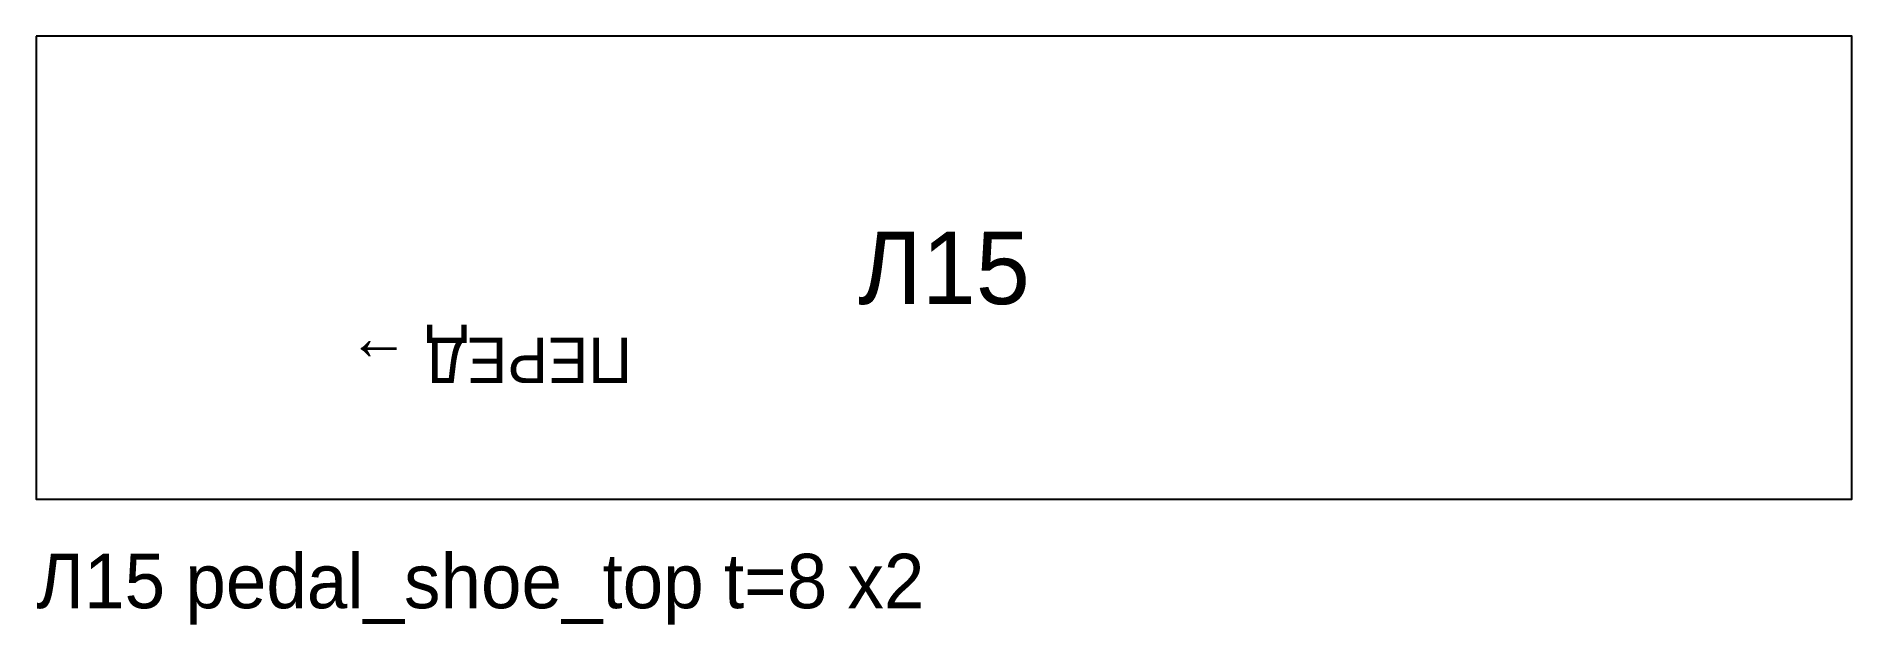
# Model space of a CAD drawing. Header units: millimetres. Extents: x 0 to 200, y -14 to 51.
import ezdxf
from ezdxf.enums import TextEntityAlignment as Align

# ---------------------------------------------------------------- set-up
doc = ezdxf.new("R2010")
doc.units = ezdxf.units.MM

msp = doc.modelspace()

# ---------------------------------------------------------------- linework, layer by layer
at = {"layer": 'CUT'}
msp.add_lwpolyline([(0, 51), (0, 25.5), (0, 0), (100, 0), (200, 0), (200, 25.5), (200, 51), (100, 51), (0, 51)], close=True, dxfattribs=at)

# ---------------------------------------------------------------- texts
at = {"layer": 'MARK'}
msp.add_text('Л15', height=8, dxfattribs=at).set_placement((100, 25.5), align=Align.MIDDLE_CENTER)
msp.add_text('ПЕРЕД →', height=5, rotation=180, dxfattribs=at).set_placement((50, 15.3), align=Align.MIDDLE_CENTER)
at = {"layer": 'TEXT'}
msp.add_text('Л15 pedal_shoe_top t=8 x2', height=6, dxfattribs=at).set_placement((0, -12))

doc.saveas('drawing.dxf')
